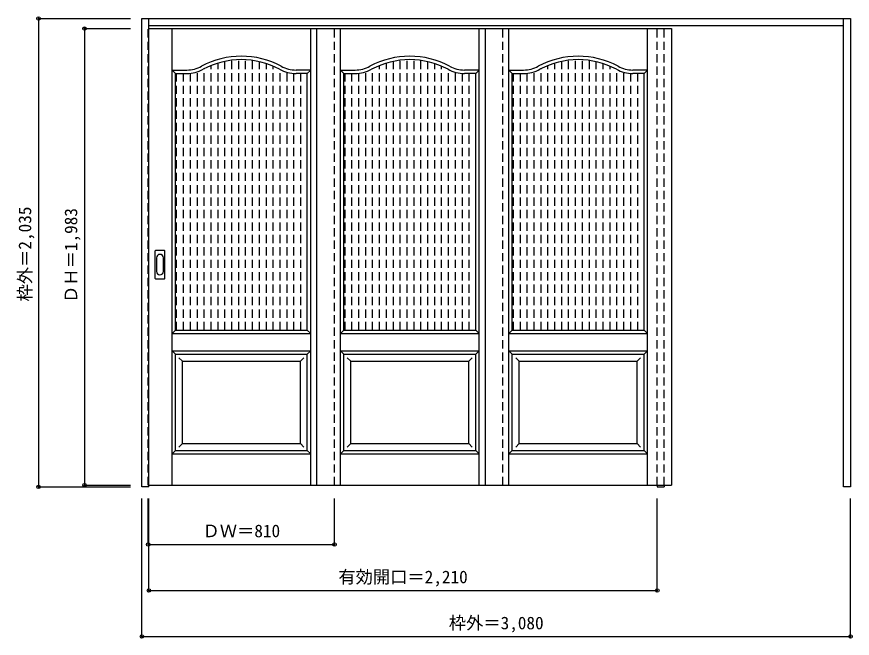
# Model space of a CAD drawing. Units: millimetres, scale not verified. Extents: x -1592 to 2040, y -1567 to 1133.
import ezdxf
from ezdxf.enums import TextEntityAlignment as Align

# ---------------------------------------------------------------- set-up
doc = ezdxf.new("R2010")
doc.units = ezdxf.units.MM
doc.header["$LTSCALE"] = 30
doc.header["$PDMODE"] = 32
doc.header["$PDSIZE"] = 15
doc.linetypes.add('DASHED1', pattern=[1.8, 1.2, -0.6])
doc.layers.add('0-0', color=7, linetype='Continuous')
doc.layers.add('0-1_寸法', color=7, linetype='Continuous')
doc.styles.add('ＭＳ ゴシック', font='')
doc.styles.get('ＭＳ ゴシック').set_extended_font_data('MS Gothic')

msp = doc.modelspace()

# ---------------------------------------------------------------- linework, layer by layer
at = {"layer": '0-0', "color": 3}
for p, q in [((-1017.92, -909.09), (-1017.92, 1125.91)), ((-1017.92, 1095.91), (2002.08, 1095.91)), ((2002.08, -909.09), (2002.08, 1125.91)), ((-288.92, 1081.91), (-288.92, -901.09)), ((443.08, 1081.91), (443.08, -901.09)), ((-329.42, 886.91), (-378.44, 886.91)), ((-329.42, -228.09), (-329.42, 886.91)), ((402.58, 886.91), (353.56, 886.91)), ((402.58, -228.09), (402.58, 886.91)), ((1134.58, 886.91), (1085.56, 886.91)), ((1134.58, -228.09), (1134.58, 886.91)), ((-990.92, -3.09), (-990.92, 115.91)), ((-950.42, 117.41), (-989.42, 117.41)), ((-948.92, -3.09), (-948.92, 115.91)), ((-989.42, -4.59), (-950.42, -4.59)), ((-902.42, -228.09), (-329.42, -228.09)), ((-170.42, -228.09), (402.58, -228.09)), ((561.58, -228.09), (1134.58, -228.09)), ((-329.42, -751.09), (-329.42, -333.09)), ((402.58, -751.09), (402.58, -333.09)), ((1134.58, -751.09), (1134.58, -333.09)), ((-902.42, -751.09), (-329.42, -751.09)), ((-170.42, -751.09), (402.58, -751.09)), ((561.58, -751.09), (1134.58, -751.09)), ((-1017.92, -901.09), (1253.08, -901.09)), ((1192.08, -901.09), (1192.08, -909.09)), ((1222.08, -901.09), (1222.08, -909.09)), ((1192.08, -909.09), (1222.08, -909.09)), ((2032.08, -909.09), (2002.08, -909.09))]:
    msp.add_line(p, q, dxfattribs=at)
at = {"layer": '0-0', "color": 4, "linetype": 'DASHED1'}
for p, q in [((1192.08, -901.09), (1192.08, 1095.91)), ((1222.08, -901.09), (1222.08, 1095.91)), ((-1020.92, 1081.91), (-1017.92, 1081.91)), ((-1020.92, -901.09), (-1020.92, 1081.91)), ((-210.92, -901.09), (-210.92, 1081.91)), ((521.08, -901.09), (521.08, 1081.91)), ((-657.31, -228.09), (-657.31, 944.45)), ((-627.31, -228.09), (-627.31, 946.72)), ((-597.31, -228.09), (-597.31, 946.41)), ((74.69, -228.09), (74.69, 944.45)), ((104.69, -228.09), (104.69, 946.72)), ((134.69, -228.09), (134.69, 946.41)), ((806.69, -228.09), (806.69, 944.45)), ((836.69, -228.09), (836.69, 946.72)), ((866.69, -228.09), (866.69, 946.41)), ((-747.31, -228.09), (-747.31, 921.31)), ((-717.31, -228.09), (-717.31, 931.9)), ((-687.31, -228.09), (-687.31, 939.55)), ((-567.31, -228.09), (-567.31, 943.52)), ((-537.31, -228.09), (-537.31, 937.97)), ((-507.31, -228.09), (-507.31, 929.63)), ((-477.31, -228.09), (-477.31, 918.29)), ((-15.31, -228.09), (-15.31, 921.31)), ((14.69, -228.09), (14.69, 931.9)), ((44.69, -228.09), (44.69, 939.55)), ((164.69, -228.09), (164.69, 943.52)), ((194.69, -228.09), (194.69, 937.97)), ((224.69, -228.09), (224.69, 929.63)), ((254.69, -228.09), (254.69, 918.29)), ((716.69, -228.09), (716.69, 921.31)), ((746.69, -228.09), (746.69, 931.9)), ((776.69, -228.09), (776.69, 939.55)), ((896.69, -228.09), (896.69, 943.52)), ((926.69, -228.09), (926.69, 937.97)), ((956.69, -228.09), (956.69, 929.63)), ((986.69, -228.09), (986.69, 918.29)), ((-897.31, -228.09), (-897.31, 886.91)), ((-867.31, -228.09), (-867.31, 886.91)), ((-837.31, -228.09), (-837.31, 887.78)), ((-807.31, -228.09), (-807.31, 894.17)), ((-777.31, -228.09), (-777.31, 907.48)), ((-447.31, -228.09), (-447.31, 903.66)), ((-417.31, -228.09), (-417.31, 892.03)), ((-387.31, -228.09), (-387.31, 887.17)), ((-357.31, -228.09), (-357.31, 886.91)), ((-165.31, -228.09), (-165.31, 886.91)), ((-135.31, -228.09), (-135.31, 886.91)), ((-105.31, -228.09), (-105.31, 887.78)), ((-75.31, -228.09), (-75.31, 894.17)), ((-45.31, -228.09), (-45.31, 907.48)), ((284.69, -228.09), (284.69, 903.66)), ((314.69, -228.09), (314.69, 892.03)), ((344.69, -228.09), (344.69, 887.17)), ((374.69, -228.09), (374.69, 886.91)), ((566.69, -228.09), (566.69, 886.91)), ((596.69, -228.09), (596.69, 886.91)), ((626.69, -228.09), (626.69, 887.78)), ((656.69, -228.09), (656.69, 894.17)), ((686.69, -228.09), (686.69, 907.48)), ((1016.69, -228.09), (1016.69, 903.66)), ((1046.69, -228.09), (1046.69, 892.03)), ((1076.69, -228.09), (1076.69, 887.17)), ((1106.69, -228.09), (1106.69, 886.91)), ((-1017.92, -901.09), (-1020.92, -901.09))]:
    msp.add_line(p, q, dxfattribs=at)
at = {"layer": '0-0'}
for p, q in [((-917.42, -901.09), (-917.42, 1081.91)), ((-314.42, -901.09), (-314.42, 1081.91)), ((-185.42, -901.09), (-185.42, 1081.91)), ((417.58, -901.09), (417.58, 1081.91)), ((546.58, -901.09), (546.58, 1081.91)), ((1149.58, -901.09), (1149.58, 1081.91)), ((-917.42, 901.91), (-853.41, 901.91)), ((-902.42, 886.91), (-917.42, 901.91)), ((-314.42, 901.91), (-378.44, 901.91)), ((-329.42, 886.91), (-314.42, 901.91)), ((-185.42, 901.91), (-121.41, 901.91)), ((-170.42, 886.91), (-185.42, 901.91)), ((417.58, 901.91), (353.56, 901.91)), ((402.58, 886.91), (417.58, 901.91)), ((546.58, 901.91), (610.59, 901.91)), ((561.58, 886.91), (546.58, 901.91)), ((1149.58, 901.91), (1085.56, 901.91)), ((1134.58, 886.91), (1149.58, 901.91)), ((-984.92, 86.01), (-984.92, 26.81)), ((-954.92, 26.81), (-954.92, 86.01)), ((-902.42, -228.09), (-917.42, -243.09)), ((-917.42, -243.09), (-314.42, -243.09)), ((-329.42, -228.09), (-314.42, -243.09)), ((-170.42, -228.09), (-185.42, -243.09)), ((-185.42, -243.09), (417.58, -243.09)), ((402.58, -228.09), (417.58, -243.09)), ((561.58, -228.09), (546.58, -243.09)), ((546.58, -243.09), (1149.58, -243.09)), ((1134.58, -228.09), (1149.58, -243.09)), ((-917.42, -318.09), (-314.42, -318.09)), ((-917.42, -318.09), (-902.42, -333.09)), ((-314.42, -318.09), (-329.42, -333.09)), ((-185.42, -318.09), (417.58, -318.09)), ((-185.42, -318.09), (-170.42, -333.09)), ((417.58, -318.09), (402.58, -333.09)), ((546.58, -318.09), (1149.58, -318.09)), ((546.58, -318.09), (561.58, -333.09)), ((1149.58, -318.09), (1134.58, -333.09)), ((-887.42, -348.09), (-872.42, -363.09)), ((-872.42, -363.09), (-359.42, -363.09)), ((-872.42, -721.09), (-872.42, -363.09)), ((-344.42, -348.09), (-359.42, -363.09)), ((-155.42, -348.09), (-140.42, -363.09)), ((-140.42, -363.09), (372.58, -363.09)), ((-140.42, -721.09), (-140.42, -363.09)), ((387.58, -348.09), (372.58, -363.09)), ((576.58, -348.09), (591.58, -363.09)), ((591.58, -363.09), (1104.58, -363.09)), ((591.58, -721.09), (591.58, -363.09)), ((1119.58, -348.09), (1104.58, -363.09)), ((-872.42, -721.09), (-887.42, -736.09)), ((-359.42, -721.09), (-344.42, -736.09)), ((-140.42, -721.09), (-155.42, -736.09)), ((372.58, -721.09), (387.58, -736.09)), ((591.58, -721.09), (576.58, -736.09)), ((1104.58, -721.09), (1119.58, -736.09)), ((-902.42, -751.09), (-917.42, -766.09)), ((-329.42, -751.09), (-314.42, -766.09)), ((-170.42, -751.09), (-185.42, -766.09)), ((402.58, -751.09), (417.58, -766.09)), ((561.58, -751.09), (546.58, -766.09)), ((1134.58, -751.09), (1149.58, -766.09)), ((-917.42, -766.09), (-314.42, -766.09)), ((-185.42, -766.09), (417.58, -766.09)), ((546.58, -766.09), (1149.58, -766.09))]:
    msp.add_line(p, q, dxfattribs=at)
at = {"layer": '0-0', "color": 3}
for points in [[(-1017.92, -909.09), (-1047.92, -909.09), (-1047.92, 1125.91)], [(-1047.92, 1125.91), (2032.08, 1125.91), (2032.08, -909.09)], [(-1017.92, 1081.91), (1253.08, 1081.91), (1253.08, -901.09)], [(-902.42, -228.09), (-902.42, 886.91), (-853.41, 886.91)], [(-170.42, -228.09), (-170.42, 886.91), (-121.41, 886.91)], [(561.58, -228.09), (561.58, 886.91), (610.59, 886.91)], [(-902.42, -751.09), (-902.42, -333.09), (-329.42, -333.09)], [(-170.42, -751.09), (-170.42, -333.09), (402.58, -333.09)], [(561.58, -751.09), (561.58, -333.09), (1134.58, -333.09)]]:
    msp.add_lwpolyline(points, dxfattribs=at)
at = {"layer": '0-0'}
for points in [[(-872.42, -721.09), (-359.42, -721.09), (-359.42, -363.09)], [(-140.42, -721.09), (372.58, -721.09), (372.58, -363.09)], [(591.58, -721.09), (1104.58, -721.09), (1104.58, -363.09)]]:
    msp.add_lwpolyline(points, dxfattribs=at)
for centre, radius, start, end in [((-615.92, 596.91), 365, 61.6423, 118.3577), ((116.08, 596.91), 365, 61.6423, 118.3577), ((848.08, 596.91), 365, 61.6423, 118.3577), ((-853.41, 1036.91), 135, 270, 298.3577), ((-378.44, 1036.91), 135, 241.6423, 270), ((-121.41, 1036.91), 135, 270, 298.3577), ((353.56, 1036.91), 135, 241.6423, 270), ((610.59, 1036.91), 135, 270, 298.3577), ((1085.56, 1036.91), 135, 241.6423, 270), ((-969.92, 86.01), 15, 0, 180), ((-969.92, 26.81), 15, 180, 0)]:
    msp.add_arc(centre, radius, start, end, dxfattribs=at)
at = {"layer": '0-0', "color": 3}
for centre, radius, start, end in [((-615.92, 596.91), 350, 61.6423, 118.3577), ((116.08, 596.91), 350, 61.6423, 118.3577), ((848.08, 596.91), 350, 61.6423, 118.3577), ((-853.41, 1036.91), 150, 270, 298.3577), ((-378.44, 1036.91), 150, 241.6423, 270), ((-121.41, 1036.91), 150, 270, 298.3577), ((353.56, 1036.91), 150, 241.6423, 270), ((610.59, 1036.91), 150, 270, 298.3577), ((1085.56, 1036.91), 150, 241.6423, 270), ((-989.42, 115.91), 1.5, 90, 180), ((-950.42, 115.91), 1.5, 0, 90), ((-989.42, -3.09), 1.5, 180, 270), ((-950.42, -3.09), 1.5, 270, 0)]:
    msp.add_arc(centre, radius, start, end, dxfattribs=at)
at = {"layer": '0-1_寸法', "color": 4}
for p, q in [((-1497.92, 1125.91), (-1097.92, 1125.91)), ((-1497.92, 1125.91), (-1497.92, -909.09)), ((-1297.92, 1081.91), (-1297.92, -901.09)), ((-1297.92, 1081.91), (-1097.92, 1081.91)), ((-1297.92, -901.09), (-1097.92, -901.09)), ((-1497.92, -909.09), (-1097.92, -909.09)), ((-1047.92, -1559.09), (-1047.92, -959.09)), ((-1020.92, -1159.09), (-1020.92, -959.09)), ((-1017.92, -1359.09), (-1017.92, -959.09)), ((-210.92, -1159.09), (-210.92, -959.09)), ((1192.08, -1359.09), (1192.08, -959.09)), ((2032.08, -1559.09), (2032.08, -959.09)), ((-1020.92, -1159.09), (-210.92, -1159.09)), ((-1017.92, -1359.09), (1192.08, -1359.09)), ((-1047.92, -1559.09), (2032.08, -1559.09))]:
    msp.add_line(p, q, dxfattribs=at)
at = {"layer": '0-1_寸法'}
for p in [(-1497.92, 1125.91), (-1297.92, 1081.91), (-1497.92, -909.09), (-1297.92, -901.09), (-1020.92, -1159.09), (-210.92, -1159.09), (-1017.92, -1359.09), (1192.08, -1359.09), (-1047.92, -1559.09), (2032.08, -1559.09)]:
    msp.add_point(p, dxfattribs=at)

# ---------------------------------------------------------------- texts
at = {"layer": '0-1_寸法', "style": 'ＭＳ ゴシック'}
for s, p in [('枠外＝2,035', (-1512.92, -103.34)), ('ＤＨ＝1,983', (-1312.92, -109.84))]:
    msp.add_text(s, height=54.99, rotation=90, dxfattribs=at).set_placement(p, align=Align.BOTTOM_LEFT)
for s, p in [('ＤＷ＝810', (-784.67, -1144.09)), ('有効開口＝2,210', (-194.17, -1344.09)), ('枠外＝3,080', (285.83, -1544.09))]:
    msp.add_text(s, height=54.99, dxfattribs=at).set_placement(p, align=Align.BOTTOM_LEFT)

doc.saveas('drawing.dxf')
